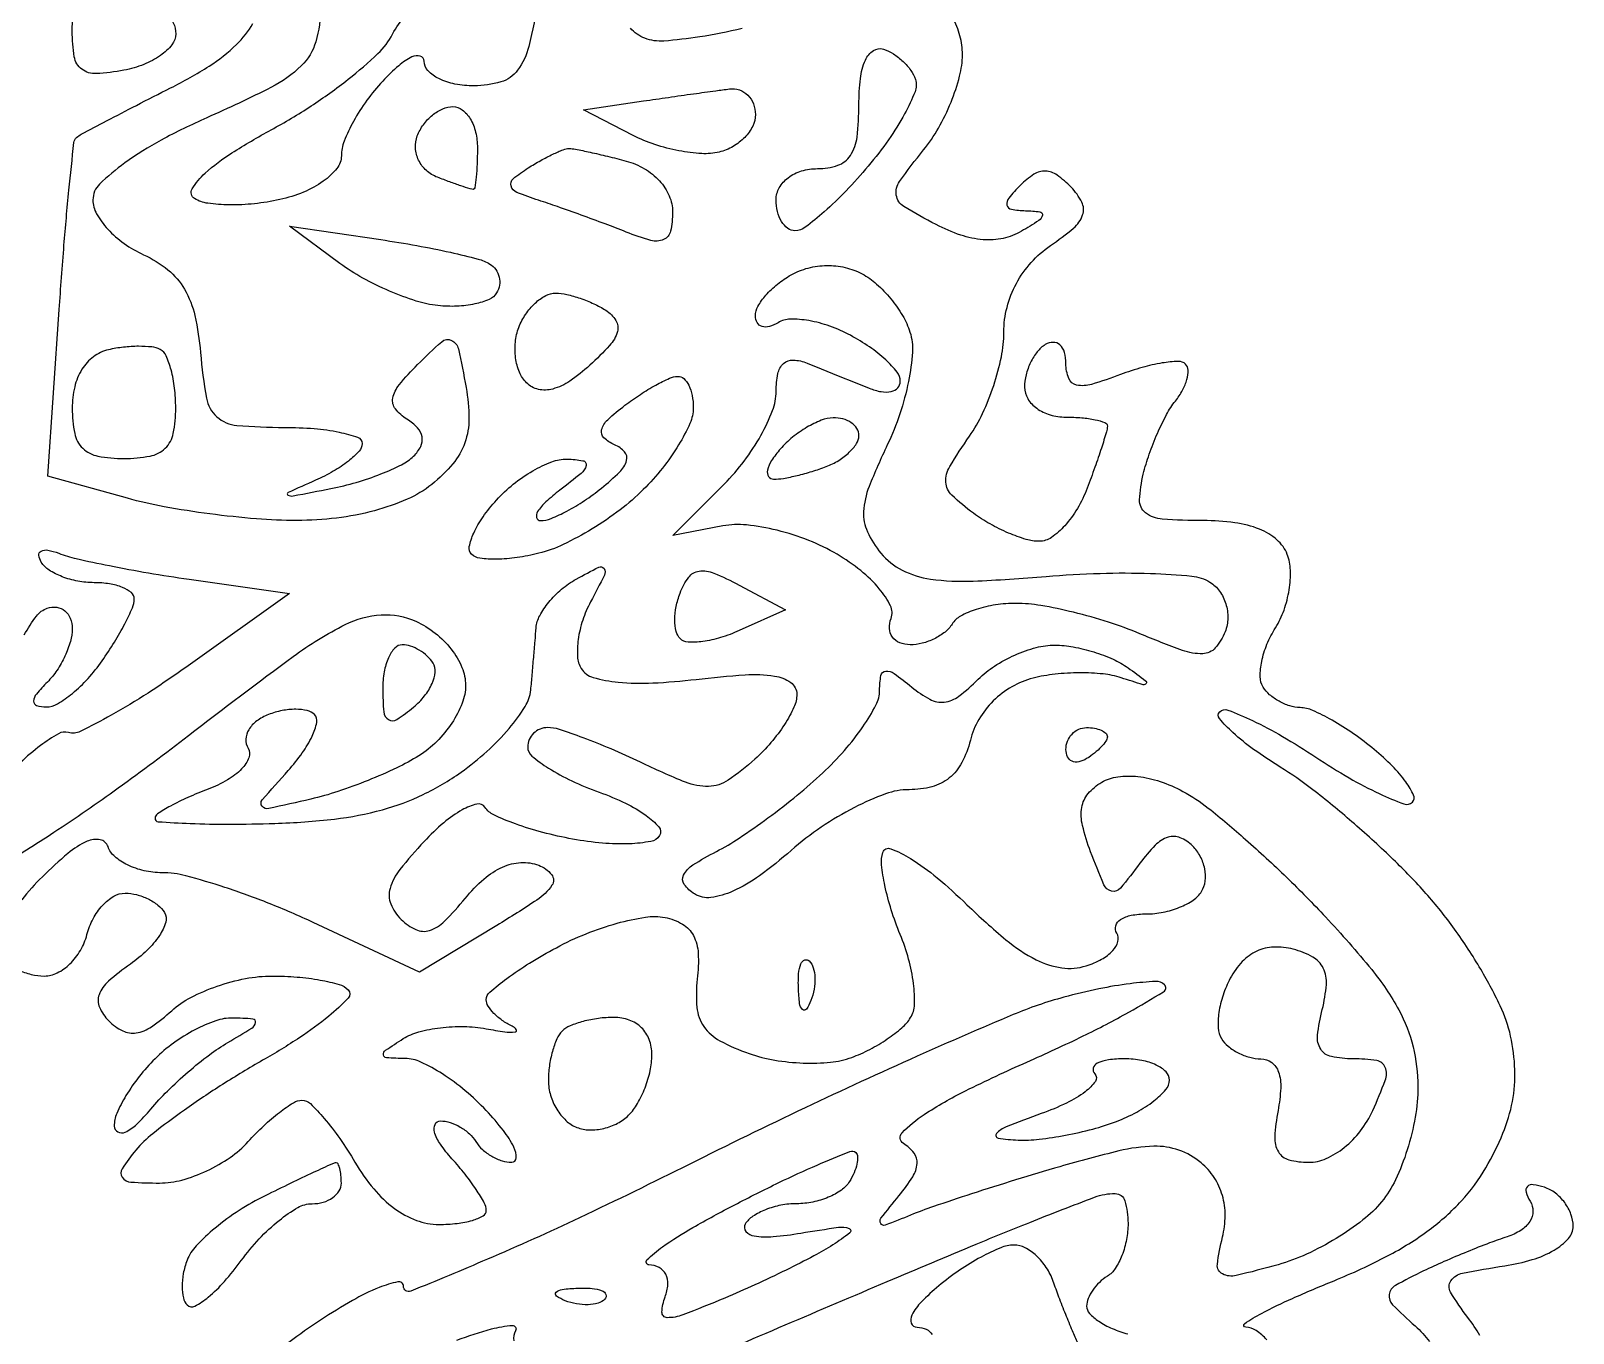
# Model space of a CAD drawing. Extents: x 3.4 to 43.8, y 4.7 to 62.8.
# Drawn here: x 36.29 to 42.6, y 37.12 to 42.44 of the extents above; entities that cross this region are included whole.
import ezdxf

# ---------------------------------------------------------------- set-up
doc = ezdxf.new("R2010")
doc.units = 0
doc.header["$MEASUREMENT"] = 0

msp = doc.modelspace()

# ---------------------------------------------------------------- linework, layer by layer
for points in [[(30.832429, 39.283819, 0.000011), (30.866352, 38.457467, 0.000011), (30.900219, 37.633302, 0.000018)], [(38.368861, 42.570144, -0.018672), (38.328678, 42.376595, -0.099761), (38.282873, 42.279529, -0.161098), (38.214403, 42.231514, -0.07316), (38.104864, 42.2154, -0.047305), (38.026763, 42.222806, -0.067289), (37.960744, 42.244937, -0.087443), (37.91623, 42.277548, -0.193378), (37.9008, 42.315952, 0.337919), (37.884995, 42.336668, 0.180443), (37.851097, 42.333618, 0.067558), (37.796691, 42.29784, 0.026048), (37.7316, 42.23489, 0.030543), (37.666847, 42.156266, 0.030475), (37.612102, 42.070283, 0.031982), (37.573873, 41.989516, 0.094818), (37.5624, 41.929559, -0.17151), (37.544167, 41.877969, -0.068417), (37.488762, 41.82586, -0.056691), (37.407382, 41.780886, -0.043879), (37.310664, 41.750553, -0.027664), (37.207238, 41.733768, -0.029362), (37.104638, 41.728956, -0.030687), (37.016545, 41.735416, -0.105141), (36.962802, 41.754672, -0.409048), (36.953037, 41.794461, -0.075916), (37.005875, 41.858815, -0.041812), (37.11501, 41.941476, -0.016992), (37.275902, 42.035891, 0.020822), (37.438916, 42.133237, 0.021928), (37.590383, 42.242246, 0.022221), (37.712038, 42.347258, 0.085408), (37.771815, 42.4269, -0.071219), (37.825215, 42.502392, -0.098669)], [(37.4778, 42.536033, -0.070665), (37.45785, 42.395576, -0.130401), (37.398799, 42.297407, -0.075625), (37.274904, 42.20915, -0.012904), (37.0125, 42.084911, 0.019729), (36.826345, 41.993643, 0.032385), (36.677714, 41.90045, 0.036185), (36.574642, 41.814139, 0.203056), (36.5472, 41.749353, 0.129766), (36.562129, 41.692799, 0.057488), (36.608031, 41.629979, 0.051455), (36.675067, 41.570934, 0.047976), (36.754283, 41.525219, -0.063848), (36.853887, 41.463457, -0.090613), (36.921475, 41.384423, -0.076766), (36.963774, 41.276497, -0.034226), (36.986933, 41.125183, 0.022717), (37.011004, 40.939435, 0.168667), (37.053757, 40.86273, 0.162685), (37.135654, 40.827565, 0.020761), (37.329805, 40.8195, -0.019644), (37.451425, 40.81472, -0.03178), (37.553886, 40.800061, -0.033591), (37.628858, 40.779085, -0.318034), (37.647055, 40.753324, -0.188863), (37.634909, 40.722391, -0.039035), (37.591101, 40.681965, -0.035978), (37.529537, 40.640269, -0.027155), (37.45665, 40.603328, 0.003397), (37.344424, 40.552997, 0.622208), (37.344132, 40.542999, 0.170459), (37.365766, 40.539748, 0.001726), (37.5201, 40.569741, 0.022248), (37.623416, 40.595011, 0.022304), (37.72399, 40.629345, 0.022801), (37.808746, 40.66711, 0.077671), (37.857793, 40.702109, 0.084025), (37.886831, 40.742077, 0.161448), (37.892319, 40.780868, 0.145948), (37.873481, 40.818003, 0.06457), (37.830392, 40.853029, -0.088827), (37.783505, 40.895053, -0.216604), (37.772891, 40.939147, -0.125475), (37.798687, 40.993934, -0.023878), (37.873399, 41.076182, -0.015378), (37.972846, 41.169735, -0.299382), (38.012654, 41.175439, -0.232395), (38.040564, 41.140546, -0.010081), (38.072198, 40.982726, -0.043184), (38.083843, 40.855605, -0.08659), (38.067064, 40.756502, -0.089763), (38.018295, 40.671229, -0.049202), (37.931954, 40.58685, -0.065825), (37.831416, 40.526019, -0.037885), (37.697604, 40.479147, -0.03474), (37.543163, 40.449165, -0.030904), (37.379856, 40.439272, -0.019724), (37.215598, 40.445965, -0.012508), (37.025062, 40.466081, -0.012561), (36.838676, 40.495266, -0.022607), (36.68791, 40.529875), (36.363319, 40.620007), (36.409529, 41.301472, -0.003162), (36.429016, 41.564231, -0.005013), (36.449385, 41.788994, -0.001409), (36.469542, 41.983579, -0.190332), (36.480319, 42.00417, -0.055673), (36.499861, 42.017574, -0.00118), (36.603297, 42.072427, -0.002716), (36.724889, 42.1357, -0.001826), (36.86445, 42.20672, 0.024682), (37.022086, 42.296231, 0.050452), (37.133743, 42.384076, 0.0685), (37.201324, 42.469978, 0.133231)], [(41.344384, 37.090461, 0.064008), (41.300185, 37.128677, 0.140699), (41.257949, 37.141999, -0.723633), (41.253505, 37.156782, -0.031181), (41.322709, 37.198986, -0.017089), (41.448656, 37.259999, -0.007546), (41.618903, 37.332349, 0.0234), (41.837564, 37.433571, 0.039804), (42.008184, 37.540518, 0.046646), (42.139575, 37.658741, 0.054428), (42.239266, 37.793724, 0.0337), (42.309132, 37.934735, 0.051727), (42.347977, 38.065254, 0.055123), (42.3578, 38.194642, 0.045492), (42.340503, 38.331982, 0.05754), (42.297746, 38.45634, 0.023141), (42.21266, 38.614949, 0.022531), (42.10429, 38.779028, 0.026494), (41.986914, 38.923661, 0.018076), (41.852446, 39.062097, 0.012843), (41.692357, 39.207716, 0.012989), (41.532169, 39.33897, 0.026729), (41.399075, 39.431403, -0.017001), (41.290183, 39.50393, -0.029549), (41.205813, 39.572248, -0.031619), (41.150611, 39.629423, -0.39075), (41.15173, 39.65713, -0.29697), (41.185496, 39.664258, -0.017787), (41.285723, 39.621306, -0.022019), (41.408054, 39.556923, -0.014026), (41.544643, 39.471943, 0.014492), (41.681338, 39.387073, 0.022694), (41.804001, 39.323017, 0.018759), (41.904373, 39.280774, 0.294672), (41.939047, 39.288247, 0.31604), (41.944081, 39.317021, 0.047045), (41.912468, 39.370601, 0.038828), (41.857432, 39.435323, 0.023525), (41.783235, 39.50327, 0.021481), (41.698377, 39.567975, 0.023516), (41.610738, 39.623101, 0.023817), (41.53196, 39.662804, 0.098134), (41.480143, 39.674585, -0.069117), (41.437883, 39.681663, -0.050996), (41.394249, 39.700414, -0.05152), (41.35585, 39.727292, -0.076037), (41.329227, 39.758559, -0.138601), (41.317078, 39.801109, -0.052183), (41.323417, 39.863299, -0.046594), (41.34502, 39.933385, -0.041559), (41.379886, 40.001152, 0.054829), (41.41454, 40.073131, 0.04524), (41.43552, 40.155734, 0.047081), (41.440685, 40.236051, 0.084333), (41.427707, 40.300693, 0.123779), (41.385863, 40.360218, 0.082646), (41.314354, 40.403753, 0.062636), (41.213451, 40.430253, 0.032943), (41.083875, 40.4388, -0.0169), (40.917048, 40.44444, -0.149714), (40.849065, 40.470404, -0.242541), (40.824571, 40.52341, -0.049305), (40.839639, 40.62915, -0.024497), (40.863662, 40.709927, -0.019012), (40.897353, 40.795249, -0.019377), (40.934973, 40.872568, -0.043251), (40.970675, 40.927294, 0.041484), (40.99986, 40.971689, 0.056936), (41.017787, 41.015945, 0.071033), (41.022677, 41.053544, 0.195662), (41.012489, 41.077711, 0.208572), (40.982885, 41.089335, 0.030135), (40.916812, 41.082882, 0.029944), (40.835242, 41.064858, 0.021497), (40.746633, 41.035461, -0.018285), (40.628486, 40.99542, -0.122809), (40.567095, 40.992607, -0.255423), (40.534811, 41.019731, -0.093242), (40.5234, 41.080387, 0.067418), (40.517189, 41.126238, 0.140876), (40.498549, 41.156698, 0.190792), (40.470927, 41.167242, 0.136127), (40.4388, 41.1579, 0.08825), (40.406412, 41.128938, 0.053305), (40.379051, 41.085163, 0.051278), (40.360475, 41.034217, 0.061875), (40.3542, 40.983707, 0.137622), (40.367243, 40.937219, 0.100183), (40.403903, 40.89761, 0.086062), (40.458735, 40.870944, 0.070352), (40.5234, 40.8618, -0.020491), (40.588252, 40.859141, -0.033054), (40.642897, 40.850992, -0.035783), (40.68267, 40.839312, -0.313068), (40.6926, 40.825007, -0.073755), (40.689064, 40.801168, -0.004956), (40.668364, 40.735277, -0.007041), (40.641696, 40.65701, -0.005212), (40.610094, 40.571207, -0.042372), (40.570188, 40.488175, -0.050083), (40.518682, 40.417946, -0.057508), (40.463927, 40.369627, -0.153217), (40.414763, 40.3542, -0.072453), (40.360573, 40.362094, -0.028143), (40.289091, 40.387829, -0.027143), (40.213604, 40.424865, -0.030254), (40.145375, 40.468683, -0.032342), (40.057217, 40.542341, -0.192009), (40.032631, 40.59585, -0.149241), (40.048526, 40.659424, -0.017432), (40.129205, 40.783607, 0.043736), (40.182983, 40.876753, 0.029307), (40.228359, 40.991161, 0.029537), (40.259463, 41.108119, 0.05026), (40.2696, 41.208705, -0.063733), (40.2826, 41.310278, -0.05982), (40.320829, 41.407659, -0.059385), (40.381357, 41.493854, -0.061026), (40.45995, 41.562514, 0.026057), (40.554483, 41.634118, 0.133252), (40.591637, 41.68779, 0.205293), (40.588283, 41.739796, 0.074693), (40.54455, 41.801253, 0.046181), (40.48718, 41.850655, 0.145954), (40.439681, 41.866859, 0.154025), (40.392675, 41.854014, 0.053301), (40.33728, 41.80932, 0.02362), (40.289597, 41.756906, 0.226612), (40.282466, 41.728414, 0.308806), (40.300545, 41.710838, 0.037845), (40.35843, 41.705227, -0.027177), (40.416733, 41.700828, -0.434286), (40.427071, 41.6864, -0.202422), (40.412309, 41.664691, -0.011439), (40.3416, 41.621209, -0.079241), (40.267, 41.592248, -0.072691), (40.184778, 41.586728, -0.062235), (40.093639, 41.605432, -0.037982), (39.992442, 41.648534, -0.017464), (39.861399, 41.722438, -0.217617), (39.830262, 41.768561, -0.19958), (39.843304, 41.824584, -0.014489), (39.941592, 41.953425, 0.041378), (40.002387, 42.04268, 0.031967), (40.05375, 42.148651, 0.032815), (40.089055, 42.254542, 0.064139), (40.1004, 42.342621, 0.065413), (40.090186, 42.42036, 0.061874), (40.06019, 42.494411, 0.066434)], [(39.200017, 42.449968, -0.020454), (39.026755, 42.415602, -0.019692), (38.880255, 42.398602, -0.111092), (38.802856, 42.409915, -0.121954), (38.743627, 42.451233, -0.123025)], [(36.266775, 39.971276, -0.03608), (36.316538, 40.048687, -0.152566), (36.360737, 40.080546, -0.11241), (36.399544, 40.084356, -0.140449), (36.432678, 40.070148, -0.130955), (36.454819, 40.039538, -0.091701), (36.4626, 39.99747, -0.06992), (36.455266, 39.945279, -0.038928), (36.432779, 39.884996, -0.037956), (36.399938, 39.826387, -0.049738), (36.36108, 39.77892, 0.022603), (36.316369, 39.729973, 0.163377), (36.304957, 39.700648, 0.343172), (36.317245, 39.683214, 0.07406), (36.356283, 39.6774, 0.134069), (36.40238, 39.689987, 0.03892), (36.463279, 39.732632, 0.03609), (36.527174, 39.793464, 0.031708), (36.584703, 39.865424, 0.01506), (36.635124, 39.942234, 0.018033), (36.677714, 40.017538, 0.016968), (36.708809, 40.082786, 0.103059), (36.7164, 40.119224, 0.226253), (36.704388, 40.144411, 0.075084), (36.668164, 40.165678, 0.057143), (36.615075, 40.18019, 0.038187), (36.552193, 40.185, -0.046371), (36.485546, 40.191194, -0.046087), (36.421039, 40.209567, -0.050067), (36.367867, 40.236551, -0.112357), (36.336299, 40.268631, -0.106509), (36.326227, 40.296981, -0.316446), (36.335313, 40.314272, -0.169939), (36.362873, 40.318082, -0.041804), (36.407438, 40.305129, 0.035997), (36.479189, 40.28337, 0.006623), (36.614599, 40.254617, 0.007083), (36.774241, 40.225266, 0.006394), (36.940187, 40.199359), (37.350109, 40.140723), (36.936523, 39.845611, -0.011368), (36.772575, 39.734163, -0.016359), (36.622214, 39.643711, -0.012108), (36.495348, 39.576912, -0.18869), (36.447315, 39.572701, 0.205594), (36.405911, 39.56771, 0.029805), (36.33349, 39.519731, 0.029697), (36.250311, 39.449088, 0.021415)], [(36.164012, 39.023266, 0.007575), (36.387608, 39.165054, 0.011292), (36.650431, 39.345969, 0.007977), (36.937652, 39.560445, -0.005391), (37.365975, 39.883748, -0.042481), (37.577937, 40.013961, -0.101775), (37.72557, 40.053728, -0.122557), (37.866477, 40.027559, -0.059959), (37.946249, 39.978946, -0.060801), (38.011788, 39.912995, -0.065648), (38.055257, 39.838756, -0.099981), (38.07, 39.765764, -0.093798), (38.056104, 39.692343, -0.052591), (38.014085, 39.61147, -0.049924), (37.952462, 39.535892, -0.057335), (37.87965, 39.477915, -0.028656), (37.788696, 39.428154, -0.015336), (37.671336, 39.376777, -0.015222), (37.547973, 39.331532, -0.022946), (37.437797, 39.300421, -0.004241), (37.26548, 39.261736, -0.286847), (37.238421, 39.271501, -0.359216), (37.239041, 39.297375, -0.005472), (37.345629, 39.417775, 0.029392), (37.402867, 39.489023, 0.044874), (37.442815, 39.557462, 0.055345), (37.462075, 39.614048, 0.256114), (37.45273, 39.64607, 0.142144), (37.42303, 39.662411, 0.055102), (37.375917, 39.667639, 0.048767), (37.320449, 39.66224, 0.043005), (37.264587, 39.646149, 0.067478), (37.21656, 39.619839, 0.098059), (37.184096, 39.584242, 0.123179), (37.172084, 39.545242, 0.152984), (37.181429, 39.508639, -0.238266), (37.184774, 39.469727, -0.098238), (37.155062, 39.424167, -0.067591), (37.096721, 39.378694, -0.040968), (37.017591, 39.340935, 0.013724), (36.934593, 39.306744, 0.020792), (36.864624, 39.272096, 0.016459), (36.810931, 39.240327, 0.2563), (36.801, 39.222226, 0.395581), (36.814301, 39.208045, 0.00531), (36.944707, 39.201073, 0.01161), (37.10263, 39.197982, 0.006963), (37.290214, 39.201279, 0.020822), (37.534651, 39.219188, 0.038369), (37.730263, 39.257108, 0.044564), (37.896798, 39.319269, 0.043143), (38.051614, 39.410508, 0.029617), (38.156734, 39.495166, 0.03255), (38.247631, 39.589186, 0.034476), (38.313636, 39.678863, 0.119378), (38.336686, 39.746611, 0.000715), (38.34227, 39.809267, 0.000498), (38.348402, 39.88002, 0.000502), (38.354151, 39.947918, 0.001039), (38.358477, 40.00096, -0.104239), (38.372997, 40.05015, -0.048667), (38.410259, 40.105561, -0.045295), (38.462345, 40.158233, -0.047601), (38.522252, 40.199689, -0.010998), (38.614159, 40.2485, -0.385219), (38.635792, 40.242532, -0.262991), (38.637196, 40.215499, -0.007235), (38.581149, 40.107031, 0.042769), (38.548696, 40.03152, 0.045221), (38.530303, 39.952979, 0.049764), (38.527483, 39.882919, 0.124219), (38.542826, 39.834422, 0.188107), (38.591732, 39.797601, 0.044742), (38.693813, 39.778597, 0.035393), (38.834607, 39.775234, 0.017754), (39.012038, 39.789885, -0.012772), (39.212076, 39.80841, -0.053573), (39.332564, 39.803559, -0.117853), (39.398696, 39.776998, -0.243198), (39.4236, 39.728826, -0.108498), (39.412012, 39.676053, -0.035408), (39.373354, 39.605806, -0.033366), (39.318009, 39.531562, -0.031997), (39.25255, 39.464225, -0.034896), (39.142893, 39.378097, -0.142972), (39.063226, 39.3524, -0.104332), (38.968715, 39.369589, -0.014288), (38.784379, 39.451113, 0.009798), (38.664628, 39.505365, 0.011974), (38.55053, 39.55118, 0.01053), (38.453469, 39.585168, 0.079106), (38.40553, 39.5928, 0.095776), (38.374335, 39.586769, 0.097118), (38.347808, 39.569557, 0.098674), (38.330049, 39.543869, 0.102399), (38.3238, 39.513676, 0.222241), (38.341099, 39.47668, 0.032949), (38.409456, 39.426821, 0.031889), (38.503707, 39.375266, 0.022456), (38.615396, 39.32911, -0.025277), (38.723995, 39.283512, -0.043541), (38.808295, 39.233541, -0.058255), (38.859764, 39.186687, -0.328477), (38.862599, 39.151838, -0.213141), (38.826658, 39.127396, -0.033954), (38.739992, 39.117881, -0.032537), (38.629771, 39.120481, -0.023288), (38.507553, 39.137107, -0.018531), (38.385102, 39.164339, -0.023247), (38.274098, 39.198966, -0.022354), (38.185681, 39.235678, -0.139441), (38.149048, 39.267508, 0.318746), (38.116367, 39.280384, 0.068109), (38.056326, 39.256555, 0.048132), (37.980951, 39.203872, 0.027608), (37.900598, 39.127285, 0.020563), (37.801366, 39.01255, 0.096325), (37.761257, 38.935487, 0.169542), (37.764302, 38.872165, 0.102827), (37.806406, 38.80913, 0.086421), (37.867199, 38.767129, 0.189429), (37.922746, 38.763919, 0.117712), (37.984014, 38.801569, 0.025035), (38.068575, 38.895046, -0.042124), (38.145004, 38.973946, -0.073661), (38.221449, 39.022949, -0.091263), (38.296447, 39.041379, -0.10674), (38.368754, 39.030175, -0.130057), (38.421282, 38.992271, -0.335559), (38.423023, 38.948301, -0.094389), (38.36164, 38.888226, -0.010852), (38.197707, 38.784369), (37.882245, 38.59398), (37.447373, 38.796464, 0.014371), (37.267437, 38.874034, 0.015136), (37.086399, 38.93971, 0.014922), (36.927327, 38.986816, 0.063473), (36.8292, 38.999774, -0.053682), (36.756357, 39.007949, -0.05802), (36.688919, 39.031421, -0.06541), (36.636608, 39.065805, -0.13159), (36.609048, 39.10635, 0.268443), (36.576351, 39.134508, 0.155173), (36.523254, 39.128027, 0.067395), (36.445127, 39.078616, 0.020155), (36.340705, 38.983494, 0.029358), (36.256058, 38.88947, 0.041543)], [(36.240829, 38.603639, 0.051069), (36.294889, 38.584175, 0.060964), (36.348613, 38.5776, 0.118177), (36.401549, 38.590289, 0.075311), (36.453301, 38.627302, 0.068688), (36.496061, 38.682122, 0.067476), (36.522687, 38.7468, -0.058323), (36.547953, 38.8115, -0.064323), (36.586848, 38.866298, -0.073171), (36.632835, 38.903407, -0.134016), (36.678974, 38.916, -0.062641), (36.725444, 38.910155, -0.051446), (36.772411, 38.892849, -0.053349), (36.812849, 38.867359, -0.087268), (36.839723, 38.837189, -0.217095), (36.844759, 38.797437, -0.071023), (36.818804, 38.742781, -0.055481), (36.768649, 38.68275, -0.038252), (36.700111, 38.626473, 0.027783), (36.610602, 38.556058, 0.122198), (36.57265, 38.501231, 0.196822), (36.574004, 38.449917, 0.092852), (36.612097, 38.394263, 0.081634), (36.669127, 38.353334, 0.156185), (36.724295, 38.345012, 0.112446), (36.786673, 38.370223, 0.03189), (36.869112, 38.435779, -0.064752), (36.947523, 38.490144, -0.036159), (37.054457, 38.53594, -0.035412), (37.171198, 38.56719, -0.047726), (37.280011, 38.5776, -0.020349), (37.381455, 38.57347, -0.024496), (37.476067, 38.561065, -0.024283), (37.553286, 38.543155, -0.127925), (37.590489, 38.521311, -0.410123), (37.59073, 38.486884, -0.027539), (37.511012, 38.41346, -0.027114), (37.392518, 38.326147, -0.015479), (37.240882, 38.233205, 0.011849), (37.07728, 38.134555, 0.012466), (36.921332, 38.029859, 0.01218), (36.791527, 37.933106, 0.053346), (36.723034, 37.866494, 0.026544), (36.666262, 37.790186, 0.3118), (36.666891, 37.755074, 0.224968), (36.702577, 37.735309, 0.015812), (36.819829, 37.7316, 0.067435), (36.910953, 37.743946, 0.042034), (37.012237, 37.781302, 0.041513), (37.107746, 37.836031, 0.058042), (37.1817, 37.9008, -0.019987), (37.245216, 37.965581, -0.024833), (37.309438, 38.020297, -0.024384), (37.366531, 38.059965, -0.140531), (37.401529, 38.07, -0.195041), (37.435772, 38.056114, -0.023444), (37.492679, 37.995446, -0.025106), (37.555869, 37.91341, -0.018147), (37.618157, 37.8162, 0.040185), (37.694783, 37.707469, 0.060022), (37.779236, 37.627733, 0.070033), (37.868961, 37.579072, 0.089513), (37.96134, 37.5624, 0.027809), (38.03539, 37.566522, 0.043677), (38.09783, 37.579082, 0.054172), (38.14165, 37.597302, 0.27367), (38.1546, 37.619189, 0.127166), (38.146598, 37.650144, 0.019706), (38.113471, 37.704742, 0.02089), (38.068197, 37.767292, 0.016815), (38.014588, 37.830689, -0.031399), (37.967196, 37.890167, -0.078497), (37.942941, 37.939954, -0.185944), (37.945174, 37.971344, -0.290828), (37.967295, 37.9854, -0.078865), (38.006634, 37.979156, -0.053385), (38.048137, 37.960549, -0.052659), (38.085431, 37.933165, -0.069771), (38.1123, 37.9008, 0.070861), (38.139289, 37.868435, 0.052792), (38.176943, 37.841051, 0.053339), (38.218974, 37.822447, 0.077687), (38.25894, 37.8162, 0.41308), (38.277338, 37.834527, 0.11606), (38.267211, 37.878328, 0.051633), (38.224383, 37.946417, 0.022389), (38.1546, 38.0277, 0.030074), (38.068734, 38.108738, 0.0316), (37.975115, 38.177452, 0.033325), (37.887305, 38.225807, 0.107163), (37.822603, 38.240495, -0.012207), (37.74674, 38.243086, -0.372081), (37.734119, 38.255347, -0.271383), (37.742924, 38.273924, -0.00861), (37.815497, 38.321575, -0.075523), (37.879003, 38.349405, -0.035802), (37.966959, 38.366383, -0.034446), (38.063386, 38.371232, -0.041134), (38.153897, 38.362074, 0.011507), (38.230017, 38.349786, 0.05907), (38.272701, 38.348973, 0.568949), (38.277083, 38.358347, 0.134038), (38.26035, 38.372644, -0.041791), (38.219889, 38.39603, -0.047306), (38.185664, 38.424984, -0.053218), (38.162071, 38.454901, -0.141285), (38.1546, 38.480812, -0.218602), (38.16857, 38.511239, -0.017868), (38.238719, 38.567295, -0.021388), (38.331253, 38.630019, -0.014734), (38.440963, 38.69334, -0.028072), (38.562184, 38.750093, -0.027683), (38.689557, 38.793209, -0.028808), (38.805035, 38.818237, -0.087372), (38.885113, 38.816759, -0.085713), (38.95667, 38.789516, -0.139335), (39.00112, 38.742666, -0.109314), (39.020689, 38.670412, -0.040851), (39.016997, 38.564813, 0.051165), (39.015338, 38.449251, 0.130953), (39.043671, 38.371222, 0.118846), (39.109216, 38.313096, 0.038387), (39.228936, 38.260754, 0.041984), (39.333295, 38.233938, 0.032452), (39.450155, 38.221893, 0.033321), (39.561498, 38.2251, 0.064817), (39.648032, 38.244892, 0.031618), (39.721756, 38.277597, 0.028575), (39.793405, 38.32034, 0.029715), (39.853137, 38.366167, 0.075992), (39.888392, 38.407578, 0.131514), (39.904394, 38.460804, 0.038465), (39.900398, 38.546911, 0.035744), (39.880653, 38.647027, 0.031641), (39.846266, 38.747607, -0.021594), (39.809738, 38.847826, -0.024395), (39.783653, 38.946857, -0.024647), (39.769914, 39.032264, -0.108411), (39.77527, 39.082711, -0.428002), (39.807415, 39.097853, -0.047005), (39.88874, 39.057303, -0.034987), (39.996616, 38.979238, -0.01862), (40.11909, 38.868837, 0.019086), (40.27819, 38.725689, 0.055326), (40.401544, 38.64417, 0.083825), (40.506721, 38.610923, 0.112025), (40.606165, 38.619318, 0.047921), (40.669063, 38.646141, 0.080118), (40.714441, 38.681269, 0.117374), (40.735766, 38.718647, 0.212712), (40.731136, 38.752891, -0.214809), (40.727244, 38.782566, -0.177125), (40.74657, 38.808338, -0.099043), (40.790365, 38.825796, -0.045503), (40.851814, 38.8314, 0.04932), (40.920753, 38.838217, 0.047361), (40.988009, 38.858417, 0.051096), (41.043878, 38.888111, 0.107054), (41.077856, 38.923371, 0.110221), (41.092502, 38.965578, 0.077901), (41.090437, 39.015889, 0.072805), (41.072459, 39.066413, 0.074682), (41.040866, 39.109174, 0.099225), (40.990128, 39.14297, 0.178794), (40.940823, 39.144743, 0.120338), (40.888208, 39.111943, 0.034656), (40.825647, 39.038353, -0.014559), (40.746049, 38.936717, -0.283687), (40.709836, 38.924537, -0.238603), (40.67838, 38.950864, -0.01083), (40.624127, 39.0852, -0.031571), (40.59116, 39.192133, -0.099139), (40.588296, 39.266867, -0.136778), (40.614097, 39.322946, -0.085991), (40.669814, 39.369512, -0.098196), (40.735616, 39.391966, -0.061394), (40.817293, 39.392819, -0.053568), (40.908219, 39.372561, -0.041309), (41.001512, 39.332143, -0.045673), (41.105171, 39.263832, -0.012), (41.257688, 39.1359, -0.012084), (41.425013, 38.981227, -0.012121), (41.584495, 38.818805, -0.016456), (41.772801, 38.60372, -0.047075), (41.883614, 38.438977, -0.064338), (41.941805, 38.288744, -0.060335), (41.9616, 38.125297, -0.043592), (41.950738, 38.000951, -0.032723), (41.91811, 37.867437, -0.033467), (41.870326, 37.74497, -0.062606), (41.81355, 37.655206, -0.054798), (41.737077, 37.580712, -0.029122), (41.628182, 37.50548, -0.028607), (41.50658, 37.440752, -0.039298), (41.39041, 37.397899, -0.010228), (41.219534, 37.353468, -0.17581), (41.163005, 37.359949, -0.318528), (41.142152, 37.398869, -0.030268), (41.163199, 37.511093, 0.060827), (41.174125, 37.598468, 0.071202), (41.162535, 37.681144, 0.074293), (41.128953, 37.754419, 0.075144), (41.075523, 37.814355, 0.088699), (40.984739, 37.865828, 0.09187), (40.882872, 37.88181, 0.052633), (40.740114, 37.862745, 0.011364), (40.499035, 37.798441, 0.003798), (40.317814, 37.744168, 0.003828), (40.137922, 37.687289, 0.003735), (39.981953, 37.635366, 0.015423), (39.8889, 37.600374, -0.006849), (39.785125, 37.559307, -0.363137), (39.766321, 37.565822, -0.309452), (39.767607, 37.587365, -0.005871), (39.84116, 37.679908, 0.028824), (39.897117, 37.757356, 0.121801), (39.915299, 37.811205, 0.18842), (39.90255, 37.854044, 0.089111), (39.85895, 37.893167, -0.481149), (39.853639, 37.937098, -0.052891), (39.944071, 38.01151, -0.030696), (40.112901, 38.108504, -0.011042), (40.363969, 38.226091, 0.00873), (40.594081, 38.332568, 0.015296), (40.780081, 38.429741, 0.009809), (40.922432, 38.513461, 0.484578), (40.925768, 38.541832, 0.213464), (40.889844, 38.55555, 0.016944), (40.785889, 38.546198, 0.020617), (40.658079, 38.524939, 0.014245), (40.515427, 38.490853, 0.03368), (40.30779, 38.419647, 0.005448), (39.915672, 38.249873, 0.005992), (39.457871, 38.039097, 0.005237), (38.984087, 37.807928, -0.005548), (38.536139, 37.58971, -0.009663), (38.159267, 37.420101, -0.004163), (37.845809, 37.289328, -0.532654), (37.8162, 37.309235, 0.474018), (37.793691, 37.327643, 0.046622), (37.716795, 37.304448, 0.032877), (37.60769, 37.251492, 0.016752), (37.4778, 37.171658, 0.014048), (37.348164, 37.080531, 0.020014)], [(42.215455, 37.107975, 0.029695), (42.166047, 37.1817, -0.025627), (42.095093, 37.285735, -0.30019), (42.096773, 37.332451, -0.191388), (42.144222, 37.363091, -0.01122), (42.316787, 37.3932, 0.035543), (42.429022, 37.418458, 0.058459), (42.518195, 37.45713, 0.077572), (42.576448, 37.504316, 0.185885), (42.5961, 37.55535, 0.089626), (42.587292, 37.604093, 0.069838), (42.561577, 37.651502, 0.069168), (42.523493, 37.69042, 0.08429), (42.478574, 37.714375, 0.046987), (42.433243, 37.724886, 0.231473), (42.409045, 37.716841, 0.28173), (42.403473, 37.694614, 0.062581), (42.420486, 37.657378, -0.144958), (42.43171, 37.616129, -0.138647), (42.418966, 37.574608, -0.10753), (42.382316, 37.538115, -0.064497), (42.326512, 37.511831, 0.012896), (42.254373, 37.486543, 0.006149), (42.162892, 37.450508, 0.006091), (42.06818, 37.410494, 0.008617), (41.984938, 37.372404, 0.016057), (41.870058, 37.312817, 0.231045), (41.844593, 37.276075, 0.237936), (41.858289, 37.234076, 0.016994), (41.950487, 37.147425, -0.05318), (42.009251, 37.083599, -0.041733)], [(38.9583, 36.972052, -0.001012), (39.376442, 37.151782, -0.001026), (39.793328, 37.328963, -0.000997), (40.156644, 37.481642, -0.004214), (40.37535, 37.570881, -0.004528), (40.640676, 37.673768, -0.092867), (40.724838, 37.688706, -0.332099), (40.764357, 37.658613, -0.069789), (40.7772, 37.567048, -0.046975), (40.770933, 37.500489, -0.04636), (40.752349, 37.435961, -0.050297), (40.725048, 37.382689, -0.111239), (40.6926, 37.3509, 0.053813), (40.660239, 37.325727, 0.04903), (40.632851, 37.293487, 0.052251), (40.614145, 37.259392, 0.099678), (40.608, 37.228874, 0.189611), (40.619753, 37.198996, 0.056984), (40.657577, 37.166655, 0.04813), (40.712168, 37.137018, 0.036368), (40.776773, 37.114999, -0.064069)], [(40.5724, 37.077164, -0.009738), (40.549967, 37.127669, -0.004437), (40.52253, 37.194482, -0.004392), (40.494852, 37.265425, -0.006025), (40.471287, 37.32975, 0.060123), (40.443296, 37.38636, 0.061201), (40.402781, 37.43431, 0.067501), (40.35646, 37.466837, 0.119919), (40.311405, 37.4778, 0.098021), (40.256859, 37.467003, 0.026331), (40.176702, 37.428924, 0.025622), (40.088389, 37.375099, 0.024002), (40.004022, 37.311415, 0.02491), (39.932777, 37.245784, 0.073243), (39.893582, 37.192068, 0.215284), (39.891583, 37.158824, 0.304231), (39.915043, 37.142215, -0.095076), (39.952852, 37.133958, -0.167766), (39.976254, 37.112718, -0.168963)], [(38.034816, 37.08903, -0.026309), (38.17616, 37.13536, -0.04949), (38.261202, 37.149542, -0.609915), (38.274309, 37.127765, 0.198108), (38.267665, 37.087218, 0.290215)]]:
    msp.add_lwpolyline(points, format="xyb")
for points in [[(36.540281, 42.6384, -0.04425), (36.579209, 42.634948, -0.015326), (36.634452, 42.623316, -0.015089), (36.694849, 42.606707, -0.016969), (36.751781, 42.587049, -0.064919), (36.802945, 42.559358, -0.061704), (36.846291, 42.519061, -0.066374), (36.875666, 42.472827, -0.108792), (36.8856, 42.427711, -0.169968), (36.87009, 42.383403, -0.071489), (36.823472, 42.339569, -0.059228), (36.755024, 42.302745, -0.046626), (36.6741, 42.279294, -0.033701), (36.560881, 42.265469, -0.176753), (36.501862, 42.283452, -0.192578), (36.471201, 42.334067, -0.041059), (36.4626, 42.438632, -0.037038), (36.468275, 42.515136, -0.055752), (36.485419, 42.579718, -0.073135), (36.51052, 42.623878, -0.230959)], [(39.777862, 42.365212, -0.062269), (39.818515, 42.345769, -0.046763), (39.857608, 42.31518, -0.047637), (39.889439, 42.278754, -0.075449), (39.908262, 42.241913, -0.178005), (39.906716, 42.191354, -0.028767), (39.86404, 42.100801, -0.028699), (39.798699, 41.995486, -0.021707), (39.715679, 41.88765, -0.01583), (39.62483, 41.786371, -0.021207), (39.535882, 41.700882, -0.018983), (39.458065, 41.637282, -0.163237), (39.41608, 41.6232, -0.161505), (39.386679, 41.632951, -0.096412), (39.361642, 41.660477, -0.077856), (39.34473, 41.701567, -0.05883), (39.339, 41.7501, -0.130775), (39.351961, 41.798809, -0.10214), (39.38835, 41.839987, -0.08892), (39.443108, 41.867536, -0.072314), (39.5082, 41.877, 0.082235), (39.591156, 41.890737, 0.168357), (39.642531, 41.930756, 0.115341), (39.669758, 42.006338, 0.029031), (39.6774, 42.13785, -0.028768), (39.683627, 42.245988, -0.075399), (39.70398, 42.320824, -0.141397), (39.736407, 42.359558, -0.232725)], [(39.14865, 42.202724, -0.112134), (39.188969, 42.198514, -0.11333), (39.223336, 42.177298, -0.107202), (39.246338, 42.14207, -0.091467), (39.2544, 42.098367, -0.115725), (39.243269, 42.050917, -0.076892), (39.21091, 42.005044, -0.070649), (39.162937, 41.967664, -0.070189), (39.10635, 41.945016, -0.074267), (39.03515, 41.938426, -0.033714), (38.942059, 41.949969, -0.032443), (38.843687, 41.975679, -0.038261), (38.754961, 42.012876), (38.551621, 42.117054), (38.797261, 42.153551, -0.001072), (38.89906, 42.168454, -0.001044), (39.001807, 42.183051, -0.001029), (39.092134, 42.195502, -0.003906)], [(38.018623, 42.1308, -0.165949), (38.056664, 42.117817, -0.095396), (38.08905, 42.081097, -0.076345), (38.11094, 42.026318, -0.057004), (38.118343, 41.9616, -0.009566), (38.117102, 41.896726, -0.015838), (38.113275, 41.842102, -0.009651), (38.107961, 41.798369, -0.373717), (38.101091, 41.7924, -0.078147), (38.089471, 41.794227, -0.003567), (38.051166, 41.806882, -0.005876), (38.005835, 41.822814, -0.004171), (37.955361, 41.841701, -0.092199), (37.909816, 41.869643, -0.096073), (37.878139, 41.911741, -0.099378), (37.865178, 41.96138, -0.106326), (37.872893, 42.010901, -0.066823), (37.897927, 42.056742, -0.06234), (37.93468, 42.09558, -0.066581), (37.977065, 42.121887, -0.106026)], [(38.493, 41.959149, -0.049394), (38.519125, 41.95665, -0.005293), (38.57879, 41.944264, -0.006474), (38.649665, 41.927802, -0.005167), (38.72565, 41.908278, -0.066813), (38.801323, 41.876705, -0.075708), (38.862443, 41.827299, -0.082449), (38.902198, 41.765996, -0.103062), (38.916, 41.699747, -0.052937), (38.907666, 41.621248, -0.243178), (38.879483, 41.587007, -0.172015), (38.827076, 41.58363, -0.025781), (38.72565, 41.618131, 0.004715), (38.640625, 41.65111, 0.003103), (38.542209, 41.687522, 0.003122), (38.445998, 41.721764, 0.00602), (38.368471, 41.747768, -0.018981), (38.280198, 41.779946, -0.222107), (38.255958, 41.806166, -0.306333), (38.2646, 41.835611, -0.031737), (38.326171, 41.880256, -0.013964), (38.37695, 41.910417, -0.016582), (38.426545, 41.935916, -0.015511), (38.469378, 41.95457, -0.094374)], [(37.723531, 41.586882, -0.008303), (37.871553, 41.562729, -0.010355), (38.008115, 41.535181, -0.00877), (38.121227, 41.507824, -0.074822), (38.169061, 41.487363, -0.098955), (38.193445, 41.464608, -0.097925), (38.207322, 41.434146, -0.097964), (38.208557, 41.400707, -0.099121), (38.196942, 41.369468, -0.153203), (38.166209, 41.342882, -0.048838), (38.107955, 41.324123, -0.043487), (38.035055, 41.314813, -0.036596), (37.957225, 41.317386, -0.050212), (37.867898, 41.336104, -0.024879), (37.759261, 41.37658, -0.024408), (37.649767, 41.430175, -0.032728), (37.556713, 41.489745), (37.3509, 41.641346)], [(39.690636, 41.446916, -0.059621), (39.749696, 41.405594, -0.038315), (39.807646, 41.345183, -0.038189), (39.855986, 41.276265, -0.057061), (39.886046, 41.209191, -0.094353), (39.895891, 41.126981, -0.032294), (39.879843, 41.007516, -0.030753), (39.844612, 40.874857, -0.030985), (39.793445, 40.747865, 0.016573), (39.719171, 40.577826, 0.080189), (39.696383, 40.475273, 0.123523), (39.71189, 40.393403, 0.065025), (39.767475, 40.305303, 0.103389), (39.854584, 40.236003, 0.081722), (39.969775, 40.200004, 0.045679), (40.144264, 40.191531, 0.010216), (40.441999, 40.210376, -0.013022), (40.663545, 40.223151, -0.016508), (40.868545, 40.222852, -0.014597), (41.037945, 40.212053, -0.115693), (41.111921, 40.187274, -0.099186), (41.151203, 40.150583, -0.081308), (41.176725, 40.099007, -0.079326), (41.184872, 40.04075, -0.086973), (41.173944, 39.984802, -0.089017), (41.133819, 39.918463, -0.209154), (41.082441, 39.89447, -0.094234), (40.99991, 39.908076, -0.011121), (40.825933, 39.976264, 0.021492), (40.69685, 40.023793, 0.017351), (40.554648, 40.063935, 0.017689), (40.420622, 40.091809, 0.042446), (40.31961, 40.1004, 0.037161), (40.235689, 40.094154, 0.0411), (40.156486, 40.075549, 0.04511), (40.092661, 40.048335, 0.131761), (40.0581, 40.0158, -0.086654), (40.029324, 39.983415, -0.053372), (39.986143, 39.956051, -0.051548), (39.936056, 39.937474, -0.063127), (39.886562, 39.9312, -0.096841), (39.844249, 39.939473, -0.140439), (39.814478, 39.962829, -0.144615), (39.802124, 39.997831, -0.104999), (39.808628, 40.038872, 0.209451), (39.806198, 40.091058, 0.059994), (39.760855, 40.160372, 0.049276), (39.685249, 40.234152, 0.0353), (39.587976, 40.301292, 0.039576), (39.47261, 40.357655, 0.033146), (39.342806, 40.399103, 0.034415), (39.218423, 40.420967, 0.073654), (39.121245, 40.416898), (38.916483, 40.377756), (39.127741, 40.589014, 0.035301), (39.208585, 40.682157, 0.033659), (39.276943, 40.787188, 0.035504), (39.324358, 40.888247, 0.092188), (39.339, 40.966988, -0.049605), (39.346198, 41.03936, -0.160026), (39.369734, 41.080888, -0.200625), (39.409307, 41.094968, -0.082775), (39.4659, 41.082351), (39.523669, 41.058975), (39.5928, 41.031), (39.661931, 41.003025), (39.7197, 40.979649, 0.053191), (39.768307, 40.965765, 0.097596), (39.809323, 40.966693, 0.148181), (39.836183, 40.981767, 0.193657), (39.8466, 41.007653, 0.169144), (39.833475, 41.045342, 0.03851), (39.786842, 41.09568, 0.035654), (39.721047, 41.148378, 0.028169), (39.643167, 41.195883, 0.037617), (39.558481, 41.233316, 0.04214), (39.472271, 41.255952, 0.046526), (39.396782, 41.26197, 0.135863), (39.347067, 41.247486, -0.069322), (39.3116, 41.231853, -0.143811), (39.281621, 41.232121, -0.190134), (39.261871, 41.24778, -0.131916), (39.2544, 41.275603, -0.130775), (39.264654, 41.314138, -0.049476), (39.297248, 41.359888, -0.044707), (39.344456, 41.405077, -0.04102), (39.400265, 41.442623, -0.062956), (39.470224, 41.470927, -0.061058), (39.545763, 41.481322, -0.061435), (39.621143, 41.473155, -0.06528)], [(38.438601, 41.368105, -0.052795), (38.483358, 41.362758, -0.026027), (38.538546, 41.347102, -0.025493), (38.594712, 41.324705, -0.033786), (38.643049, 41.298426, -0.11197), (38.684349, 41.256868, -0.213715), (38.690707, 41.211144, -0.114465), (38.658827, 41.154264, -0.024113), (38.5776, 41.0733, -0.03412), (38.495761, 41.008815, -0.082646), (38.426159, 40.976538, -0.123201), (38.367721, 40.975127, -0.142035), (38.319028, 41.001932, -0.099749), (38.290378, 41.045042, -0.062724), (38.274631, 41.103661, -0.059441), (38.273446, 41.168058, -0.066616), (38.287778, 41.228353, -0.055835), (38.31567, 41.282197, -0.058559), (38.354409, 41.327587, -0.06531), (38.397607, 41.358223, -0.125614)], [(36.82215, 41.138023, 0.091313), (36.78781, 41.148274, 0.028435), (36.733849, 41.151036, 0.027366), (36.671986, 41.147292, 0.02704), (36.61065, 41.136813, 0.105456), (36.549723, 41.108617, 0.093388), (36.502466, 41.056965, 0.081339), (36.472662, 40.984959, 0.057593), (36.4626, 40.897897, 0.04874), (36.472675, 40.79479, 0.152535), (36.505539, 40.73428, 0.148414), (36.567657, 40.702268, 0.045321), (36.6741, 40.6926, 0.045359), (36.780717, 40.702292, 0.149127), (36.842789, 40.734401, 0.152449), (36.875582, 40.795181, 0.048088), (36.8856, 40.899107, 0.028568), (36.880943, 40.980543, 0.036351), (36.866962, 41.054473, 0.039489), (36.846662, 41.11213, 0.171943)], [(38.93715, 41.028309, -0.200293), (38.961371, 41.019386, -0.090857), (38.981962, 40.991803, -0.068458), (38.995935, 40.950103, -0.046691), (39.0006, 40.900255, -0.105253), (38.986969, 40.836219, -0.032019), (38.940612, 40.747928, -0.03049), (38.874541, 40.653084, -0.029002), (38.796386, 40.565295, -0.034448), (38.701902, 40.483005, -0.025122), (38.586734, 40.404648, -0.025558), (38.469449, 40.341169, -0.049811), (38.369446, 40.30518, -0.025464), (38.280365, 40.287587, -0.032426), (38.196888, 40.280958, -0.034058), (38.128846, 40.284614, -0.167447), (38.094779, 40.301221, -0.251713), (38.085278, 40.332805, -0.057316), (38.103213, 40.38776, -0.046101), (38.141375, 40.454086, -0.030337), (38.196431, 40.522881, -0.0399), (38.265169, 40.587624, -0.037759), (38.344544, 40.641955, -0.040108), (38.42234, 40.679016, -0.096383), (38.484962, 40.689909, -0.039518), (38.549517, 40.683502, -0.428595), (38.562455, 40.663885, -0.164799), (38.542601, 40.631749, -0.010785), (38.45568, 40.563009, 0.02314), (38.398176, 40.515177, 0.065258), (38.364552, 40.475287, 0.206301), (38.360543, 40.450931, 0.344492), (38.376061, 40.4388, 0.097332), (38.419318, 40.447301, 0.025086), (38.484049, 40.477638, 0.024563), (38.5558, 40.520408, 0.022801), (38.62488, 40.571015, 0.023815), (38.699848, 40.637495, 0.126375), (38.728101, 40.683963, 0.262768), (38.720167, 40.719599, 0.112), (38.678866, 40.748759, -0.09167), (38.635407, 40.776893, -0.27409), (38.626054, 40.809616, -0.142569), (38.650781, 40.850881, -0.024736), (38.721166, 40.909954, -0.017228), (38.784218, 40.95443, -0.01965), (38.847532, 40.992433, -0.019207), (38.903291, 41.020259, -0.095815)], [(39.57165, 40.858582, 0.08697), (39.523331, 40.84859, 0.039048), (39.46492, 40.819978, 0.037117), (39.406363, 40.779248, 0.041545), (39.356815, 40.731682, 0.035333), (39.320511, 40.684137, 0.089823), (39.303571, 40.644332, 0.203525), (39.308112, 40.619149, 0.252902), (39.328745, 40.608, 0.043096), (39.369007, 40.611477, 0.015588), (39.425272, 40.623084, 0.015326), (39.486405, 40.639693, 0.017623), (39.543581, 40.659351, 0.045844), (39.594776, 40.68459, 0.052351), (39.638091, 40.717811, 0.059761), (39.667775, 40.753591, 0.144282), (39.6774, 40.786251, 0.140445), (39.669219, 40.814803, 0.103562), (39.646336, 40.838662, 0.08796), (39.612067, 40.854148, 0.069958)], [(39.187958, 40.175282), (39.377827, 40.073667), (39.188403, 39.989144, -0.030908), (39.112073, 39.960596, -0.040504), (39.039365, 39.944707, -0.045592), (38.979633, 39.942133, -0.18645), (38.947038, 39.956562, -0.14144), (38.930768, 39.986037, -0.0553), (38.925482, 40.032665, -0.048961), (38.930733, 40.087514, -0.043304), (38.946593, 40.1427, -0.067094), (38.981949, 40.207357, -0.203291), (39.024194, 40.23241, -0.133344), (39.084478, 40.224471, -0.023837)], [(37.811207, 39.9312, 0.210101), (37.780768, 39.917818, 0.081462), (37.754985, 39.878455, 0.062031), (37.73744, 39.820384, 0.042401), (37.7316, 39.751641, 0.021696), (37.735724, 39.65664, 0.241254), (37.755273, 39.625474, 0.286403), (37.789197, 39.626179, 0.028529), (37.857569, 39.676627, 0.050777), (37.902325, 39.722177, 0.064546), (37.932915, 39.772497, 0.078442), (37.945512, 39.81971, 0.165938), (37.937176, 39.856186, 0.067797), (37.913542, 39.884882, 0.052384), (37.881048, 39.909165, 0.053437), (37.84509, 39.92567, 0.081067)], [(40.478079, 39.929905, -0.043661), (40.553296, 39.922753, -0.029534), (40.636987, 39.902175, -0.029798), (40.716128, 39.87241, -0.051114), (40.7772, 39.837324, -0.00449), (40.849138, 39.784589, -0.400976), (40.851147, 39.772638, -0.329301), (40.838366, 39.76814, -0.003963), (40.749327, 39.796244, 0.052966), (40.675331, 39.811849, 0.026461), (40.57965, 39.81655, 0.025931), (40.479063, 39.810944, 0.03461), (40.389041, 39.794868, 0.069794), (40.302662, 39.759839, 0.064042), (40.226414, 39.701569, 0.064368), (40.167722, 39.626223, 0.071956), (40.132792, 39.541144, -0.058752), (40.097958, 39.449511, -0.102972), (40.046779, 39.386974, -0.105809), (39.975967, 39.351104, -0.064601), (39.882672, 39.339, 0.087597), (39.786626, 39.322043, 0.031459), (39.658906, 39.266168, 0.030055), (39.523668, 39.185949, 0.031275), (39.400902, 39.091062, -0.02329), (39.271436, 38.987655, -0.05091), (39.161743, 38.924022, -0.073011), (39.072461, 38.898526, -0.173195), (39.005829, 38.912769, -0.098048), (38.963844, 38.951806, -0.282219), (38.960943, 38.989827, -0.134006), (38.999099, 39.031581, -0.02199), (39.094921, 39.086444, 0.027681), (39.188694, 39.141559, 0.012419), (39.305768, 39.223656, 0.012251), (39.425518, 39.316765, 0.0163), (39.52935, 39.407465, 0.025526), (39.6184, 39.499453, 0.028976), (39.693659, 39.596385, 0.030065), (39.747033, 39.684995, 0.121095), (39.762, 39.745887, -0.045235), (39.767388, 39.805318, -0.335355), (39.787035, 39.82336, -0.182455), (39.821539, 39.813988, -0.016638), (39.893146, 39.758476, 0.049584), (39.967455, 39.70833, 0.154071), (40.026125, 39.697119, 0.133994), (40.085704, 39.721145, 0.03393), (40.165075, 39.790417, -0.052823), (40.23162, 39.844213, -0.03879), (40.315092, 39.889465, -0.039515), (40.401873, 39.920185, -0.067292)], [(40.608, 39.5928, -0.042167), (40.640389, 39.590064, -0.061769), (40.667749, 39.581841, -0.081139), (40.686301, 39.569759, -0.210953), (40.6926, 39.555493, -0.151918), (40.687055, 39.537665, -0.038439), (40.667749, 39.513786, -0.035638), (40.640383, 39.488657, -0.029505), (40.608, 39.4659, -0.082592), (40.575674, 39.452659, -0.161196), (40.548251, 39.455291, -0.182303), (40.530023, 39.473179, -0.108972), (40.5234, 39.503207, -0.093332), (40.52984, 39.537407, -0.09642), (40.548251, 39.566482, -0.099167), (40.57572, 39.585942, -0.105053)], [(39.474712, 38.639287, -0.126455), (39.491061, 38.611629, -0.060344), (39.497758, 38.570572, -0.05415), (39.494592, 38.523403, -0.051402), (39.481391, 38.477137, -0.054073), (39.462648, 38.441887, -0.470617), (39.44723, 38.440428, -0.168741), (39.435274, 38.465111, -0.018894), (39.430279, 38.52825, -0.028489), (39.431209, 38.587147, -0.077125), (39.440576, 38.627754, -0.208169), (39.456197, 38.643197, -0.296942)], [(41.452081, 38.687215, 0.073231), (41.372941, 38.695921, 0.099613), (41.303267, 38.679225, 0.096597), (41.243957, 38.636311, 0.065202), (41.19518, 38.568221, 0.041749), (41.165526, 38.499608, 0.044652), (41.148492, 38.42854, 0.0492), (41.145478, 38.365378, 0.126401), (41.158981, 38.322052, 0.08252), (41.186693, 38.290342, 0.053447), (41.227508, 38.263538, 0.052184), (41.27442, 38.245341, 0.066537), (41.320361, 38.2392, -0.164907), (41.364317, 38.224298, -0.150756), (41.392091, 38.18521, -0.091871), (41.401031, 38.119542, -0.035255), (41.390106, 38.0277, 0.032899), (41.376782, 37.920017, 0.148913), (41.391553, 37.859214, 0.197239), (41.434639, 37.826639, 0.064556), (41.515158, 37.8162, 0.105173), (41.587003, 37.831481, 0.065162), (41.660871, 37.876698, 0.05948), (41.727242, 37.944797, 0.05661), (41.777007, 38.0277, 0.016832), (41.828341, 38.151224, 0.182645), (41.828283, 38.204258, 0.271891), (41.793682, 38.232092, 0.036639), (41.696815, 38.2392, -0.050449), (41.608019, 38.248182, -0.2057), (41.564453, 38.278461, -0.169816), (41.551639, 38.335423, -0.032699), (41.570917, 38.441045, 0.041831), (41.587534, 38.542536, 0.13288), (41.574959, 38.609535, 0.154426), (41.531956, 38.655128, 0.063186)], [(37.11825, 38.405827, 0.087688), (37.04948, 38.394902, 0.037803), (36.963987, 38.357942, 0.035908), (36.876673, 38.303757, 0.039572), (36.801, 38.2392, 0.029148), (36.736452, 38.166653, 0.031171), (36.682329, 38.088638, 0.032819), (36.644795, 38.016291, 0.110339), (36.634615, 37.96425, 0.269914), (36.649316, 37.940479, 0.235173), (36.678918, 37.939658, 0.082523), (36.726296, 37.971996, 0.027673), (36.783711, 38.033396, -0.023959), (36.851969, 38.107485, -0.016148), (36.936418, 38.185551, -0.016288), (37.023211, 38.255921, -0.030842), (37.098147, 38.305773, 0.006505), (37.196573, 38.364557, 0.208213), (37.212241, 38.387029, 0.449999), (37.201002, 38.401892, 0.015074)], [(38.6763, 38.4084, 0.03271), (38.612786, 38.404241, 0.032464), (38.550193, 38.391833, 0.034257), (38.497114, 38.373706, 0.097261), (38.4648, 38.352, 0.09352), (38.44311, 38.320221, 0.035191), (38.424968, 38.269266, 0.03335), (38.412561, 38.209602, 0.034601), (38.4084, 38.149551, 0.073221), (38.417113, 38.090375, 0.064132), (38.442649, 38.033262, 0.066866), (38.480412, 37.986761, 0.097503), (38.524991, 37.958762, 0.087391), (38.576641, 37.948718, 0.062739), (38.635213, 37.955044, 0.061633), (38.691509, 37.975978, 0.07672), (38.736491, 38.008931, 0.065707), (38.772855, 38.056353, 0.039107), (38.80352, 38.120693, 0.038487), (38.824432, 38.190856, 0.053231), (38.8314, 38.25612, 0.089141), (38.820335, 38.317692, 0.11018), (38.788708, 38.366485, 0.108987), (38.739032, 38.397567, 0.085707)], [(40.7631, 38.2392, 0.031816), (40.696811, 38.234978, 0.084937), (40.651667, 38.221177, 0.212573), (40.635049, 38.200865, 0.269296), (40.641155, 38.177845, -0.36766), (40.643667, 38.146805, -0.076847), (40.602265, 38.104724, -0.048092), (40.525624, 38.058364, -0.025085), (40.422605, 38.015081, 0.006367), (40.279026, 37.960985, 0.119376), (40.239772, 37.933509, 0.59248), (40.246507, 37.914901, 0.029756), (40.327543, 37.907236, 0.036947), (40.413868, 37.910609, 0.018545), (40.521834, 37.926927, 0.018306), (40.6328, 37.952172, 0.02576), (40.729393, 37.983306, 0.032619), (40.812465, 38.021258, 0.042147), (40.882654, 38.067042, 0.04785), (40.931797, 38.113551, 0.181273), (40.9464, 38.152506, 0.199838), (40.93261, 38.185631, 0.085218), (40.892556, 38.213734, 0.065233), (40.833262, 38.232825, 0.045336)], [(39.664721, 37.855877, -0.200155), (39.672221, 37.838668, -0.058266), (39.669261, 37.809301, -0.048563), (39.657754, 37.773857, -0.035665), (39.638579, 37.737229, -0.103715), (39.605693, 37.702647, -0.051661), (39.552426, 37.673505, -0.048133), (39.488638, 37.65369, -0.051294), (39.4236, 37.647, 0.047585), (39.358877, 37.640826, 0.046629), (39.296027, 37.622523, 0.050519), (39.244057, 37.59563, 0.110128), (39.212887, 37.563674, 0.332604), (39.215522, 37.534022, 0.171734), (39.250012, 37.515187, 0.062048), (39.326466, 37.512452, 0.01936), (39.440544, 37.527006, -0.005375), (39.593588, 37.550897, -0.125289), (39.637, 37.546315, -0.586914), (39.639913, 37.527652, -0.024175), (39.570853, 37.478782, -0.020437), (39.493841, 37.434007, -0.00716), (39.37976, 37.375852, -0.007096), (39.252307, 37.315392, -0.00824), (39.129346, 37.261619, -0.006598), (38.957848, 37.192607, -0.097418), (38.894231, 37.181348, -0.420417), (38.872616, 37.204282, -0.081735), (38.885395, 37.266269, 0.075679), (38.896468, 37.316894, 0.133731), (38.887962, 37.358508, 0.155201), (38.860949, 37.386064, 0.113648), (38.819301, 37.397191, -0.653723), (38.811315, 37.417298, -0.044975), (38.874905, 37.470967, -0.02299), (38.998918, 37.549607, -0.01008), (39.1698, 37.642739, -0.006942), (39.350306, 37.733289, -0.011108), (39.507119, 37.80499, -0.00509), (39.639987, 37.860613, -0.295958)], [(37.54125, 37.814274, 0.084661), (37.526192, 37.810272, 0.001408), (37.447349, 37.773971, 0.003592), (37.355836, 37.730723, 0.002374), (37.251287, 37.679779, 0.028756), (37.144693, 37.61936, 0.029453), (37.046624, 37.54755, 0.030817), (36.969495, 37.475329, 0.097867), (36.932046, 37.415797, 0.043574), (36.916539, 37.361732, 0.049133), (36.911467, 37.30795, 0.055475), (36.916752, 37.262192, 0.140813), (36.932804, 37.233196, 0.329705), (36.963611, 37.228589, 0.049925), (37.018704, 37.265341, 0.03979), (37.084735, 37.329063, 0.023527), (37.153351, 37.414505, -0.030916), (37.226997, 37.503486, -0.035135), (37.308167, 37.578705, -0.037708), (37.385065, 37.63151, -0.132355), (37.442556, 37.647, 0.068861), (37.488362, 37.653338, 0.085124), (37.527196, 37.671851, 0.099914), (37.553162, 37.699339, 0.140355), (37.5624, 37.7316, 0.023637), (37.560873, 37.763889, 0.039001), (37.556187, 37.790783, 0.047358), (37.549426, 37.809591, 0.315341)], [(38.52825, 37.301921, -0.028489), (38.587147, 37.300991, -0.077125), (38.627754, 37.291624, -0.208169), (38.643197, 37.276003, -0.296942), (38.639287, 37.257488, -0.126455), (38.611629, 37.241139, -0.060344), (38.570572, 37.234442, -0.05415), (38.523403, 37.237608, -0.051402), (38.477137, 37.250809, -0.054073), (38.441887, 37.269552, -0.470617), (38.440428, 37.28497, -0.168741), (38.465111, 37.296926, -0.018894)]]:
    msp.add_lwpolyline(points, format="xyb", close=True)

doc.saveas('drawing.dxf')
